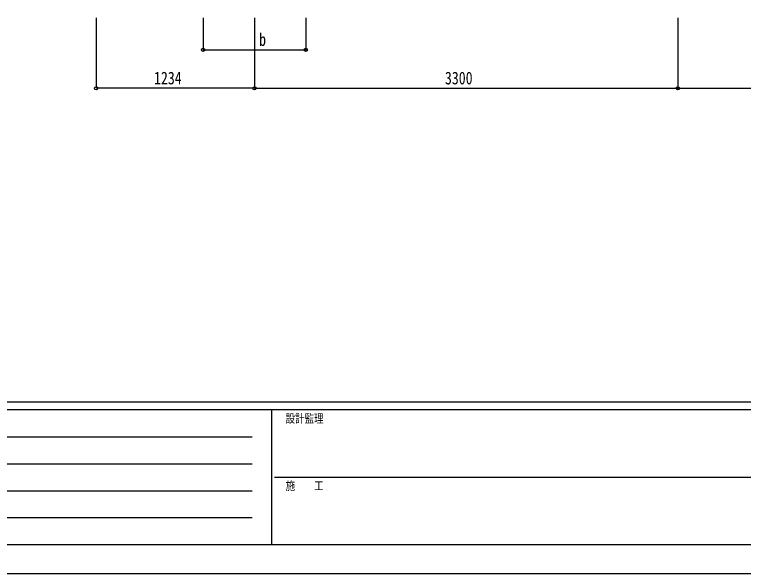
# Model space of a CAD drawing. Units: millimetres, scale not verified. Extents: x -12615 to 12615, y -8910 to 8910.
# Drawn here: x -5917 to -237, y -8910 to -4552 of the extents above; entities that cross this region are included whole.
import ezdxf
from ezdxf.enums import TextEntityAlignment as Align

# ---------------------------------------------------------------- set-up
doc = ezdxf.new("R2010")
doc.units = ezdxf.units.MM
doc.header["$LTSCALE"] = 30
doc.layers.add('0-6_YKK_D', color=6, linetype='Continuous')
doc.layers.add('0-7_YKK_ZWAK', color=7, linetype='Continuous')
doc.styles.add('ＭＳ ゴシック', font='')
doc.styles.get('ＭＳ ゴシック').set_extended_font_data('MS Gothic')

msp = doc.modelspace()

# ---------------------------------------------------------------- linework, layer by layer
at = {"layer": '0-6_YKK_D'}
for p, q in [((-5281.77, -4576.88), (-5281.77, -5127.88)), ((-4447.77, -4576.88), (-4447.77, -4827.88)), ((-4047.77, -4576.88), (-4047.77, -5127.88)), ((-4047.77, -4576.88), (-4047.77, -5127.88)), ((-3647.77, -4576.88), (-3647.77, -4827.88)), ((-747.77, -4576.88), (-747.77, -5127.88)), ((-747.77, -4576.88), (-747.77, -5127.88)), ((-4447.77, -4826.88), (-3647.77, -4826.88)), ((-4047.77, -5126.88), (-5281.77, -5126.88)), ((-4047.77, -5126.88), (-747.77, -5126.88)), ((-747.77, -5126.88), (1680.23, -5126.88))]:
    msp.add_line(p, q, dxfattribs=at)
for centre in [(-4447.77, -4826.88), (-3647.77, -4826.88), (-5281.77, -5126.88), (-4047.77, -5126.88), (-4047.77, -5126.88), (-747.77, -5126.88), (-747.77, -5126.88)]:
    msp.add_circle(centre, 12.75, dxfattribs=at)
at = {"layer": '0-7_YKK_ZWAK'}
for p, q in [((11685.06, -7575), (-11714.94, -7575)), ((-3914.94, -7635), (-11714.94, -7635)), ((-3914.94, -7635), (-3914.94, -8685)), ((-14.94, -7635), (-3914.94, -7635)), ((-11587.44, -7845), (-4064.94, -7845)), ((-11587.44, -8055), (-4064.94, -8055)), ((-3892.44, -8160), (-14.94, -8160)), ((-11587.44, -8265), (-4064.94, -8265)), ((-11587.44, -8475), (-4064.94, -8475)), ((-11714.94, -8685), (-3914.94, -8685)), ((-3914.94, -8685), (-14.94, -8685))]:
    msp.add_line(p, q, dxfattribs=at)
msp.add_lwpolyline([(-12615, -8910), (12615, -8910), (12615, 8910), (-12615, 8910)], close=True, dxfattribs=at)

# ---------------------------------------------------------------- texts
at = {"layer": '0-6_YKK_D', "style": 'ＭＳ ゴシック', "width": 0.8}
for s, p in [('b', (-4011.07, -4825.88)), ('1234', (-4830.37, -5125.88)), ('3300', (-2563.37, -5125.88))]:
    msp.add_text(s, height=98.97, dxfattribs=at).set_placement(p, align=Align.BOTTOM_LEFT)
at = {"layer": '0-7_YKK_ZWAK', "style": 'ＭＳ ゴシック', "width": 0.8}
for s, p in [('設計監理', (-3804.94, -7755)), ('施\u3000\u3000工', (-3804.94, -8280))]:
    msp.add_text(s, height=65.98, dxfattribs=at).set_placement(p, align=Align.BOTTOM_LEFT)

doc.saveas('drawing.dxf')
